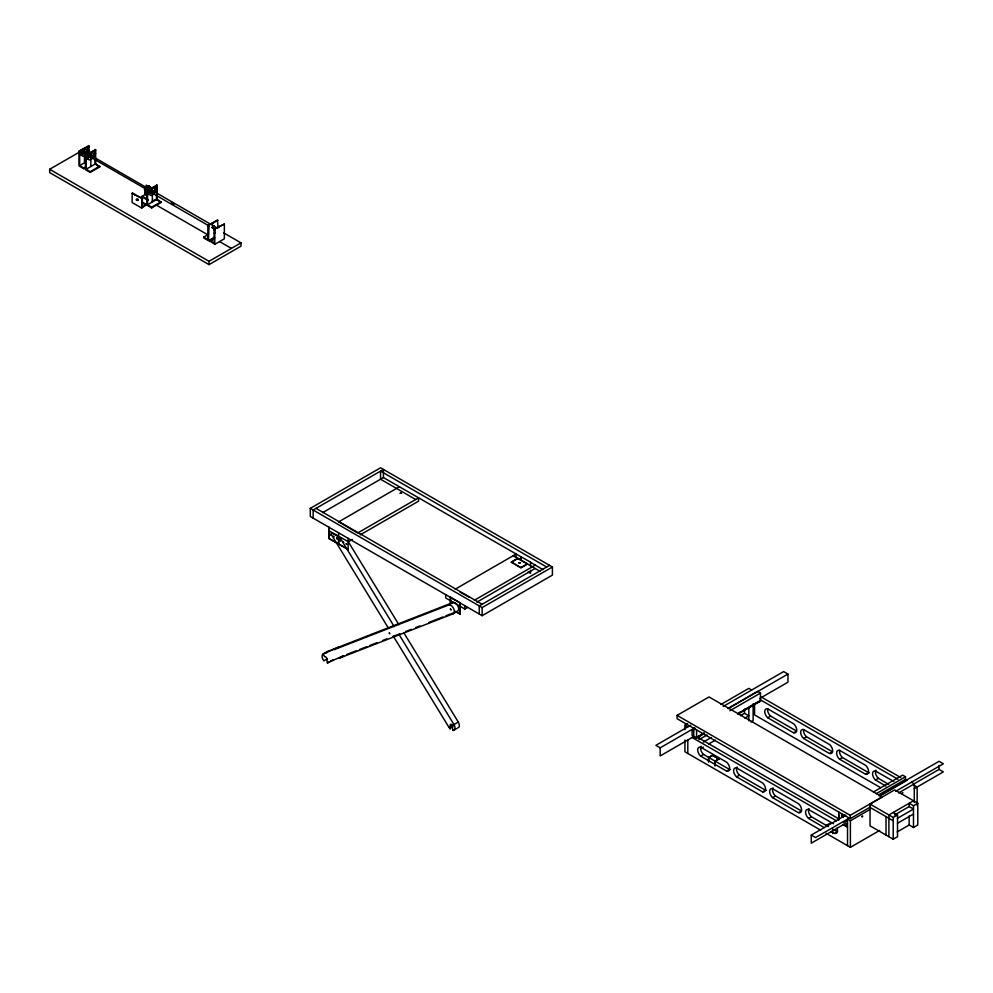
<?xml version="1.0" encoding="UTF-8"?>
<svg xmlns="http://www.w3.org/2000/svg" width="993" height="993" viewBox="0 0 993 993"><rect width="100%" height="100%" fill="white"/><g stroke="black" fill="none" stroke-linecap="round" stroke-linejoin="round"><path stroke-width="1.49" d="M338.712 543.953L338.551 532.794M145.189 194.181A1.676 0.968 60 0 0 146.803 194.628L145.313 192.319L145.971 194.156A1.663 0.856 55 0 0 146.343 194.38A1.663 1.067 65.6 0 0 147.436 194.256A1.663 1.067 65.6 0 1 146.852 194.082L146.567 194.194M146.902 193.635L146.976 193.002M147.026 193.287L146.728 194.069M147.473 190.358L148.031 188.459L149.869 188.658L149.869 187.218L148.404 186.361L147.014 187.714L145.636 187.044L146.741 188.049L144.643 189.167L144.693 190.582L147.237 192.183M147.535 189.601L147.647 188.273L147.411 189.514M148.528 189.167L147.672 189.092L149.235 189.489L148.677 188.695M80.321 152.401L80.954 151.941M85.237 152.475L85.137 151.507A1.353 0.782 -60 0 0 83.846 152.19A1.353 0.782 -60 0 0 83.685 153.766A1.353 0.782 -60 0 0 84.939 153.356M86.701 156L87.347 155.628M87.98 147.883L89.258 147.15M90.859 166.514L90.859 157.477A1.353 0.782 -60 0 1 89.978 156.46A1.353 0.782 -60 0 1 91.542 155.193L91.691 156.447M94.385 151.668L95.651 150.837M146.008 189.812L144.978 189.328C146.517 189.874 145.201 192.232 147.46 191.364L146.53 190.755M148.193 191.488L148.826 191.115M152.351 202.001L152.351 192.965A1.353 0.782 -60 0 1 151.457 191.947A1.353 0.782 -60 0 1 153.021 190.681L153.108 192.059M155.876 187.156L157.142 186.324M215.022 233.032L215.022 232.114M136.55 199.854C136.699 199.295 138.139 201.331 136.389 200.015M137.344 200.189L136.96 199.047M137.903 199.134L137.742 200.4M336.962 538.007L337.272 538.839L336.677 538.169M145.636 187.044L146.728 186.051L147.833 186.585A2.284 1.316 -60 0 0 145.524 189.762M148.925 186.895L147.299 185.803L148.391 186.845M145.052 188.931L145.648 189.8L146.145 189.216L144.854 188.434L146.306 188.807L144.854 188.434M147.014 191.463L145.698 191.388L146.629 191.959L145.797 190.867C146.269 192.952 148.106 191.128 146.07 190.867M148.801 186.858L147.82 185.741M146.989 186.374L148.404 186.361L146.728 186.051M144.978 192.89L145.834 194.665A1.663 1.067 65.6 0 0 147.076 194.28L147.15 193.933A1.663 1.067 65.6 0 0 146.095 191.823L145.338 190.644L146.741 191.438M147.448 186.25L149.869 187.218L147.845 186.287M144.792 188.596L145.909 188.893M149.149 187.032L148.28 185.877M145.251 188.322L146.43 187.888M151.147 191.177L151.147 192.481L152.401 191.562M152.897 192.195L152.537 190.855L151.768 192.841L207.711 225.138M146.79 194.628L146.952 194.355A1.663 1.067 65.6 0 0 145.971 191.897A1.663 0.856 55 0 0 144.953 192.046A1.663 0.856 55 0 0 145.35 193.585M148.528 186.833L147.771 185.741L149.459 187.466M144.693 190.582L146.306 191.19M149.633 186.746L148.354 186.696L149.397 187.342L148.18 186.485L149.235 187.118M145.549 187.739L146.629 187.665M145.934 188.173L146.505 187.578L84.467 151.755L84.467 148.801M148.826 186.547L148.516 187.106A2.284 1.316 -60 0 0 146.281 189.315A2.284 1.316 -60 0 0 147.299 191.202M215.009 229.457L215.009 230.165M147.398 192.431A1.663 1.067 65.6 0 0 146.604 191.525L144.953 191.028L146.741 191.972M80.954 154.064L80.954 155.355M89.258 149.918C88.973 150.154 81.289 152.637 84.666 153.456M85.857 154.672A3.947 2.284 -60 0 1 81.935 155.504A3.947 2.284 -60 0 1 83.511 150.204A3.947 2.284 -60 0 1 87.161 150.291C89.01 153.133 88.042 147.386 87.161 151.954A3.947 2.284 -60 0 1 86.441 153.816M87.347 157.75L87.347 159.041M94.372 154.982L94.372 150.464M148.826 193.238L148.826 194.529M155.864 190.47L155.864 185.952M339.345 658.185L343.64 655.678L327.342 662.852L326.871 659.054A1.812 1.043 60 0 0 326.076 657.242A1.812 1.043 60 0 0 324.686 656.758L323.097 654.015L327.417 651.532L453.143 602.441A4.965 2.867 60 0 1 458.034 606.289A4.965 2.867 60 0 1 457.152 611.427L452.833 613.91L338.985 658.309M86.217 167.345L83.822 168.723L79.03 165.955L79.03 151.209L88.613 145.673L89.258 152.81M79.03 151.209L89.258 146.045M223.574 232.809L240.989 242.863L240.989 246.177L209.039 264.622L49.65 172.596L49.65 169.282L80.396 151.532M79.676 155.442L83.673 153.145L86.304 154.66M95.651 163.746L99.797 166.886L90.214 172.41L85.423 169.642L85.423 154.896L95.651 149.732L95.651 163.746L86.068 169.282L86.068 155.268L95.651 149.732M86.068 159.141L89.904 156.919M91.815 155.814L95.651 153.605M79.676 151.569L79.676 165.595L84.467 162.827L84.467 153.605M79.676 165.595L83.822 167.991L86.217 166.601M86.068 169.282L90.214 171.677L99.797 166.141M132.143 193.325L142.371 198.488L142.371 206.966L146.517 204.57L141.726 208.071L132.143 202.547L132.143 193.325L142.371 198.488M157.142 199.233L161.288 202.373L151.706 207.909L146.914 205.129L146.914 190.383L157.142 185.219L157.142 199.233L147.56 204.769L147.56 190.755L157.142 185.219M146.269 191.848L145.239 191.252L146.232 191.823A1.663 0.856 55 0 0 145.09 191.972A1.663 0.856 55 0 0 145.475 193.511L146.033 193.796L145.313 192.319L146.219 192.766M147.982 200.338L141.999 196.875L145.102 194.343M136.302 199.593L136.935 199.221M138.213 199.965L136.935 200.425M147.56 194.628L151.383 192.406L150.75 192.046M153.307 191.301L157.142 189.092M151.581 201.678L154.697 199.878M147.56 204.769L151.706 207.165L161.288 201.629M214.463 237.19L208.468 240.654L203.677 237.886L203.677 237.141L207.835 239.536L207.835 225.523L217.417 219.999L218.05 227.745M218.05 220.359L207.835 225.523M209.982 240.827L214.14 243.223L214.14 229.209L224.356 224.046L224.356 238.804L214.773 244.328L209.982 240.827L214.773 238.059M214.14 229.209L224.356 224.046M214.14 230.314L215.096 229.755M203.677 237.141L208.468 234.373M214.14 233.082L214.86 232.672M209.982 241.56L212.378 240.182M49.65 169.282L209.039 261.308L240.989 242.863M310.288 508.366L380.555 467.79L552.406 567.003L552.406 575.121L482.139 615.697L310.288 516.472L310.288 508.366L482.139 607.579L552.406 567.003M322.613 512.673L383.435 477.559L520.953 556.775M338.551 521.921L399.409 486.781M328.968 530.771L348.295 541.744L398.888 624.684M328.968 538.516L348.295 549.489L328.968 538.516L329.13 527.171L329.13 538.417M338.551 544.052L338.638 536.903M348.295 541.744L352.254 539.46M360.174 534.892L418.574 501.167L418.574 497.853L357.716 532.98L338.551 521.735M327.069 658.955L323.83 660.817A4.965 2.867 60 0 1 323.097 654.015L338.65 647.126M455.179 589.209L516 554.094L516 557.421M456.023 611.862L460.094 614.034L460.094 602.788L450.512 597.252L450.35 603.533M511.37 562.125L517.912 558.339L527.494 563.875L520.953 567.835L511.37 562.125L520.953 567.648L527.494 563.875M520.791 556.676L520.791 560.189L520.791 556.676L530.535 562.125L530.535 565.625M511.37 562.299L517.912 558.339M334.331 649.608L448.824 604.936L453.143 602.441M460.094 602.788L459.933 614.121M530.535 562.299L542.997 569.684M474.344 600.269L535.165 565.166M445.72 594.67L445.72 597.985L464.885 609.057L467.542 607.53M476.826 602.168L535.165 568.48M549.539 565.352L479.259 605.916L479.259 614.034M393.389 636.277L448.997 727.422L453.317 724.927M448.997 727.422L450.214 728.999L450.201 725.101A1.812 1.043 60 0 1 452.237 725.213L452.758 730.463L454.533 729.768A4.965 2.867 60 0 0 453.975 724.555L458.282 722.06L403.704 632.578M449.73 728.49L452.957 726.615M453.242 730.513L456.482 728.651M677.102 715.37L709.052 696.937L882.181 796.895L850.231 815.327L677.102 715.37L677.102 718.696L850.231 818.654L870.203 807.123M684.934 729.669L684.934 725.238L687.59 723.711M720.868 704.496L748.821 688.36L751.689 690.023M690.681 725.238L655.864 745.346L660.171 747.828L694.777 727.857M723.202 706.47L783.638 671.578L787.945 674.061L787.945 682.179L759.844 698.414M728.328 708.307L757.597 691.401L760.477 693.064L760.477 701.17L737.849 714.24M728.055 708.642L787.945 674.061M703.938 733.268L695.956 737.873L692.121 735.664L692.121 729.942L694.777 728.403M729.867 710.74L760.477 693.064M694.033 736.396L660.171 755.946L660.171 747.828M703.938 733.082L695.956 737.873M738.544 713.098L741.2 711.559M743.869 710.032L746.525 708.493M749.194 706.954L753.178 704.645M755.847 703.106L760.477 701.17M738.544 713.284L759.844 700.81M693.722 728.279L693.722 736.396L696.59 738.06L704.583 733.442M699.01 739.611L707.041 734.981M740.493 715.668L744.502 713.346L748.821 715.841L744.8 718.15M703.317 742.106L711.348 737.464M700.648 748.623L703.317 747.084M708.679 743.993L715.37 740.133M750.969 721.973L753.128 720.719L753.128 703.814M700.673 756.12L726.69 771.139A5.648 3.264 60 0 0 729.656 768.396A5.648 3.264 60 0 0 726.69 762.239L700.673 747.208A5.648 3.264 60 0 0 697.707 749.951A5.648 3.264 60 0 0 700.673 756.12L703.54 754.457L729.57 769.476A5.648 3.264 60 0 0 730.525 769.575M767.713 717.728L770.58 716.077L796.609 731.096L793.73 732.76L792.699 732.325L767.713 717.728A5.648 3.264 60 0 1 764.747 711.571A5.648 3.264 60 0 1 767.713 708.828L793.73 723.847A5.648 3.264 60 0 1 796.696 730.016A5.648 3.264 60 0 1 793.73 732.76M712.564 755.176L708.568 757.485L708.568 762.103L708.729 757.572L712.564 755.363L718.957 759.049L712.564 755.363M718.957 758.875L714.96 761.172L714.96 765.789M718.957 759.049L715.121 761.271L715.121 765.69M726.69 771.139L729.57 769.476M736.558 776.836L762.587 791.868A5.648 3.264 60 0 0 765.553 789.125A5.648 3.264 60 0 0 762.587 782.956L736.558 767.937A5.648 3.264 60 0 0 733.604 770.68A5.648 3.264 60 0 0 736.558 776.836L739.437 775.185L765.466 790.205A5.648 3.264 60 0 0 766.422 790.304M803.647 738.482L806.515 736.818L832.544 751.85L829.664 753.501L828.634 753.066L803.647 738.482A5.648 3.264 60 0 1 800.681 732.325A5.648 3.264 60 0 1 803.647 729.57L829.664 744.601A5.648 3.264 60 0 1 832.63 750.758A5.648 3.264 60 0 1 829.664 753.501M762.587 791.868L765.466 790.205M772.591 797.64L775.471 795.976L801.5 811.008L798.62 812.671L797.59 812.224L772.591 797.64A5.648 3.264 60 0 1 769.637 791.483A5.648 3.264 60 0 1 772.591 788.74L798.62 803.759A5.648 3.264 60 0 1 801.574 809.928A5.648 3.264 60 0 1 798.62 812.671M839.581 759.223L865.611 774.255A5.648 3.264 60 0 0 868.565 771.511A5.648 3.264 60 0 0 865.611 765.342L839.581 750.323A5.648 3.264 60 0 0 836.627 753.066A5.648 3.264 60 0 0 839.581 759.223L842.461 757.572L868.478 772.591A5.648 3.264 60 0 0 869.446 772.691M865.611 774.255L868.478 772.591M833.537 823.768L808.55 809.494A5.648 3.264 60 0 0 805.584 812.237A5.648 3.264 60 0 0 808.55 818.393L811.418 816.742L828.311 826.648M893.849 781.503L875.516 771.065A5.648 3.264 60 0 0 872.562 773.808A5.648 3.264 60 0 0 875.516 779.977L878.395 778.313L888.747 784.445M873.343 792.042L902.625 775.123L905.492 776.787L905.492 779.368L878.879 794.735M876.223 793.692L905.492 776.787M843.206 817.177L841.617 816.258L844.286 814.719M826.126 825.382L830.111 823.259M846.086 826.151L846.086 823.073L811.269 843.181L811.269 835.063L845.875 815.079M879.14 795.877L939.043 761.296L943.35 763.791L895.587 791.359M880.481 795.654L907.093 780.287L905.492 779.368M893.203 812.473L897.511 814.968L897.511 836.727L893.203 839.209L870.042 825.841L870.042 804.082L894.643 789.882L917.793 803.25L917.793 825.009L913.486 827.504L909.166 825.009L897.188 831.923M849.437 818.009L815.576 837.558L811.269 835.063M847.203 820.59L843.206 822.713M914.119 783.8L939.043 769.414L943.35 771.896L914.28 788.678M847.525 845.664L847.525 819.113L850.393 820.777L870.042 809.432M898.566 792.96L914.28 783.887L914.28 802.518M830.88 831.451L834.567 833.425L837.447 831.762L833.028 829.366M913.486 800.768L888.884 814.968L888.884 836.727M894.532 815.017L909.166 806.577L913.486 809.059L897.511 818.282M870.042 804.082L893.203 817.45L897.511 814.968M909.166 806.577L909.166 803.25L913.486 805.745L917.793 803.25M826.052 833.276L850.393 847.327L879.674 830.421M897.511 823.259L913.486 814.037M328.075 662.641L333.04 659.873M94.608 151.792L94.695 150.278M346.532 654.573L356.624 650.638M359.503 649.521L366.702 646.704M369.582 645.587L376.794 642.769M382.553 640.522L386.873 638.834M392.632 636.587L399.844 633.782M405.603 631.536L411.363 629.289M415.682 627.601L420.002 625.913M428.653 622.537L443.052 616.926M445.931 615.797L457.152 611.427M146.703 194.119L145.971 194.156M327.342 662.852L328.075 662.629M457.55 728.03L458.84 727.286A4.965 2.867 60 0 0 458.282 722.06M145.673 191.078L145.015 190.023M147.721 186.262L148.925 186.336M148.081 186.399L149.36 186.498M147.721 186.51A2.284 1.316 -60 0 0 145.586 187.95A2.284 1.316 -60 0 0 145.499 190.457L144.581 189.936L145.983 189.998L144.966 189.502M146.914 190.991L147.932 191.115M146.07 187.044L147.46 187.292M209.014 225.684L208.468 240.654M145.338 188.124L146.232 188.26M145.537 187.18L146.741 188.049L145.673 187.553M146.108 186.535L147.274 186.982M151.656 189.204A3.947 2.284 60 0 0 149.546 188.298L148.938 187.118L149.955 187.814L148.54 187.267L149.558 187.938M146.741 187.528L145.934 187.205L147.014 187.714M146.53 186.647L147.932 186.994M145.102 187.863L146.269 188.173M145.847 189.067L145.102 188.732L146.145 189.216M144.643 189.167L145.673 189.638M146.045 186.597L147.15 187.094M144.568 189.862L145.586 190.408M146.604 186.138L147.709 186.659M144.581 190.011L145.983 190.358M144.655 190.47L145.661 191.028M147.709 185.741L148.813 186.324M148.913 187.801L149.546 188.484M144.63 189.253L145.648 189.8M145.164 190.433L145.909 191.55L145.338 190.644M146.405 191.277L144.916 190.991L146.629 191.959M148.193 185.828L149.273 186.448M152.773 188.347L146.145 185.257L150.936 188.67M152.897 190.879L216.834 227.794M90.214 154.896L90.859 155.268L90.859 152.5M151.706 190.383L152.351 190.755L152.351 187.987M213.582 226.081L214.215 226.454M171.33 202.646L174.011 204.198M90.264 156.956L145.698 188.955M151.706 192.592L152.351 192.965M211.708 227.447L214.364 228.986M85.423 154.896L86.068 155.268M146.914 190.383L147.56 190.755M96.209 164.801L99.797 166.886M161.288 202.386L156.497 199.605L156.497 184.847M141.999 196.142L147.982 199.593M156.497 205.154L207.487 234.596M219.565 241.56L231.406 248.399M141.726 201.802L146.517 204.57M141.726 202.547L146.517 205.315M546.659 567.003L380.555 471.104L380.555 479.222L415.695 499.504M911.413 782.223L914.28 783.887M761.755 697.297L900.812 777.581M913.92 785.153L917.16 787.027L917.16 805.46M513.12 555.757L540.13 571.347M760.216 699.73L897.933 779.244M527.978 572.08L530.535 573.371L530.535 570.267M885.868 786.108L875.516 779.977M880.729 787.747L754.568 714.91L754.568 704.161M870.042 807.396L893.203 820.777M316.035 508.366L482.139 604.265M684.934 725.238L687.814 726.901M692.121 729.942L693.722 730.86M697.669 737.389L839.395 819.213M692.121 737.501L836.528 820.876M843.206 824.736L847.525 827.231M455.303 611.266L460.094 614.034M824.227 827.603L808.55 818.393M820.677 830.173L684.934 751.8L684.934 739.996M148.64 186.188L149.695 186.833M148.851 186.597L149.881 187.28L148.516 187.106A2.284 1.316 -60 0 1 149.149 189.353M148.95 187.193L149.955 187.814M149.869 188.658L148.466 188.198M146.679 190.681L147.622 191.301M148.553 187.627L149.558 188.298M148.95 187.267L149.955 187.962M149.397 189.08L148.416 188.397L148.801 189.179A2.284 1.316 -60 0 0 148.007 186.845A2.284 1.316 -60 0 0 145.81 189.452A2.284 1.316 -60 0 0 147.336 190.83M148.9 187.876L149.881 188.583M91.046 154.97L90.897 154.821A1.353 0.782 -60 0 0 89.966 155.069M337.111 538.293L337.111 538.926L336.801 538.243M394.233 626.608L340.003 537.685L332.221 533.191A1.477 0.856 60 0 0 331.203 533.502A1.477 0.856 60 0 0 331.687 535.14L388.561 628.346M399.074 634.539L453.975 724.555M330.843 534.805L330.259 534.557L331.041 534.817M146.095 190.83L144.879 190.941L145.847 191.463A1.663 0.856 55 0 1 146.48 191.599A1.663 1.067 65.6 0 1 147.436 192.903M838.737 814.595L838.75 820.131L838.75 812.013M939.043 765.355L939.043 769.414M913.486 805.745L913.486 827.504M909.166 816.035L909.166 825.009M893.203 817.45L893.203 839.209M886.017 816.618L886.017 835.063M850.393 820.777L850.393 847.327M850.231 815.327L850.231 818.654M841.617 813.677L841.617 816.258M832.668 829.167L832.668 833.586M748.821 707.537L748.821 720.819M744.502 709.201L744.502 713.346M699.308 736.123L699.308 738.891M696.59 729.942L696.59 738.06M687.814 739.624L687.814 753.464M482.139 607.579L482.139 615.697M469.515 597.339L459.933 592.002M464.885 605.73L464.885 609.057M450.512 597.252L450.512 603.856M383.435 477.559L383.435 469.453L313.155 510.017L313.155 518.135M348.133 538.33L348.133 549.576M218.932 226.441L218.932 227.087A3.947 2.284 -60 0 0 218.212 227.62M214.773 229.582L214.773 244.328M212.626 222.755L212.626 223.4M209.039 261.308L209.039 264.622M208.791 224.977L208.791 226.081M156.174 185.765L156.174 187.243M151.706 207.165L151.706 207.897M148.516 190.929L148.516 191.674M141.726 198.861L141.726 208.071M135.185 194.343L135.185 195.075M132.789 192.952L132.789 194.057M95.005 149.36L95.005 164.118M90.214 171.677L90.214 172.41M88.303 146.592L88.303 148.069M87.98 146.778L87.98 151.296M87.024 155.442L87.024 156.186M83.822 167.991L83.822 168.723M80.632 151.755L80.632 152.5M811.418 816.742A5.648 3.264 60 0 1 808.997 808.575M703.54 754.457A5.648 3.264 60 0 1 701.12 746.302M739.437 775.185A5.648 3.264 60 0 1 737.017 767.018M775.471 795.976A5.648 3.264 60 0 1 773.05 787.821M837 828.063A5.648 3.264 60 0 1 834.567 833.425M878.395 778.313A5.648 3.264 60 0 1 875.963 770.158M842.461 757.572A5.648 3.264 60 0 1 839.631 750.286M806.515 736.818A5.648 3.264 60 0 1 803.697 729.545M770.58 716.077A5.648 3.264 60 0 1 767.763 708.791M326.511 652.823A4.965 2.867 60 0 1 327.417 651.532M448.824 604.936A4.965 2.867 60 0 1 453.714 608.771A4.965 2.867 60 0 1 452.833 613.91M145.909 194.231A1.663 0.856 55 0 0 146.219 194.442A1.663 1.067 65.6 0 0 147.448 194.057M145.499 192.543A1.663 0.856 55 0 1 145.437 191.885M147.411 191.463A1.663 1.067 65.6 0 1 147.684 191.773M145.524 194.442A1.663 0.856 55 0 1 144.755 193.436M145.76 190.544A2.284 1.316 -60 0 1 145.586 190.197M211.906 223.934A3.947 2.284 -60 0 1 213.346 223.102M214.19 226.752A1.353 0.782 -60 0 0 212.589 226.615L212.589 228.179A1.353 0.782 -60 0 0 213.507 227.931M213.098 225.399A1.353 0.782 -60 0 1 213.296 227.025M152.388 191.872A1.353 0.782 -60 0 1 151.023 192.667A1.353 0.782 -60 0 1 151.023 191.09M151.457 190.557A1.353 0.782 -60 0 1 151.954 190.271M450.363 609.057L451.194 609.987L450.4 608.945M93.652 154.759L93.553 155.64A3.947 2.284 -60 0 1 89.258 159.935A3.947 2.284 -60 0 1 89.258 154.647A3.947 2.284 -60 0 1 93.553 153.977L93.652 154.759M155.144 190.246L155.045 191.128A3.947 2.284 -60 0 1 150.737 195.422A3.947 2.284 -60 0 1 150.737 190.135A3.947 2.284 -60 0 1 155.045 189.464L155.144 190.246M861.912 816.556C862.681 818.195 863.116 814.384 861.912 816.556M901.843 793.506L902.724 792.873L901.843 793.506M333.449 536.394L333.983 537.064L333.487 536.332M339.842 540.08L340.376 540.751L339.842 540.08M343.032 541.93L343.566 542.6L343.032 541.93M346.234 543.779L346.768 544.437L346.234 543.779M389.268 633.075L389.802 633.745L389.306 633M400.191 493.236L401.52 493.335L400.191 493.236M518.631 562.82L520.419 562.944L518.731 562.683M148.28 186.399L147.175 185.84L148.342 186.386"/></g></svg>
